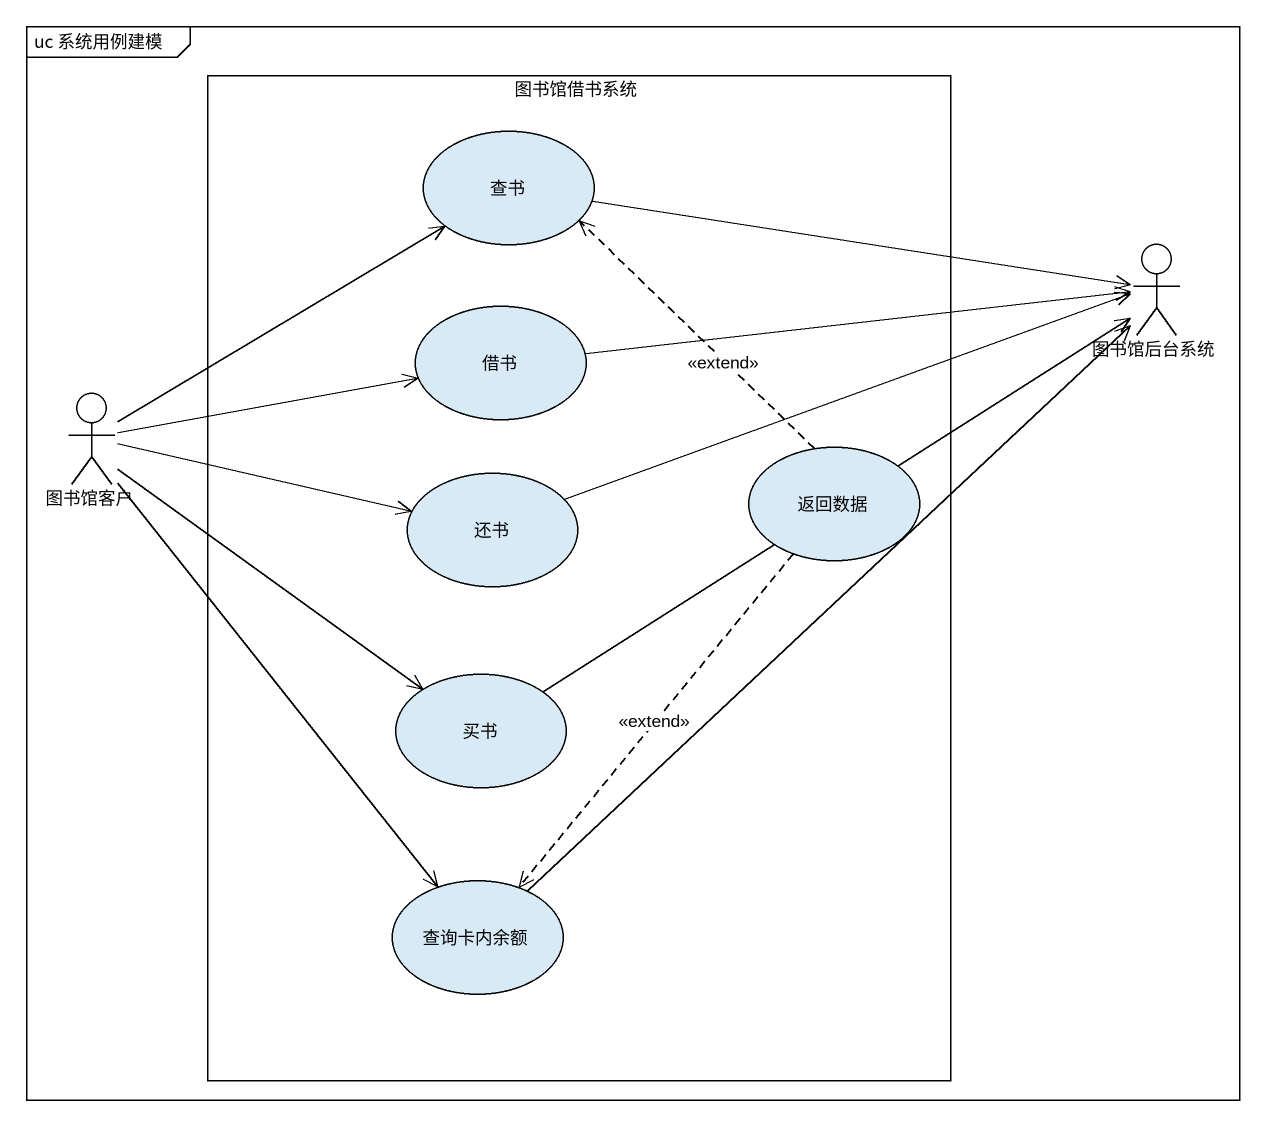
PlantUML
@startuml
mainframe uc 系统用例建模
rectangle 图书馆借书系统 {
  usecase 查书
  usecase 借书
  usecase 返回数据
  usecase 还书
  usecase 买书
  usecase 查询卡内余额
}
actor 图书馆后台系统
actor 图书馆客户
查书 -right-> 图书馆后台系统
借书 -right-> 图书馆后台系统
图书馆客户 -up-> 查书
图书馆客户 -right-> 借书
图书馆客户 -right-> 还书
图书馆客户 --> 买书
图书馆客户 --> 查询卡内余额
返回数据 .up.> 查书 : <<extend>>
返回数据 ..> 查询卡内余额 : <<extend>>
还书 -right-> 图书馆后台系统
买书 -up-> 图书馆后台系统
查询卡内余额 -up-> 图书馆后台系统
@enduml
